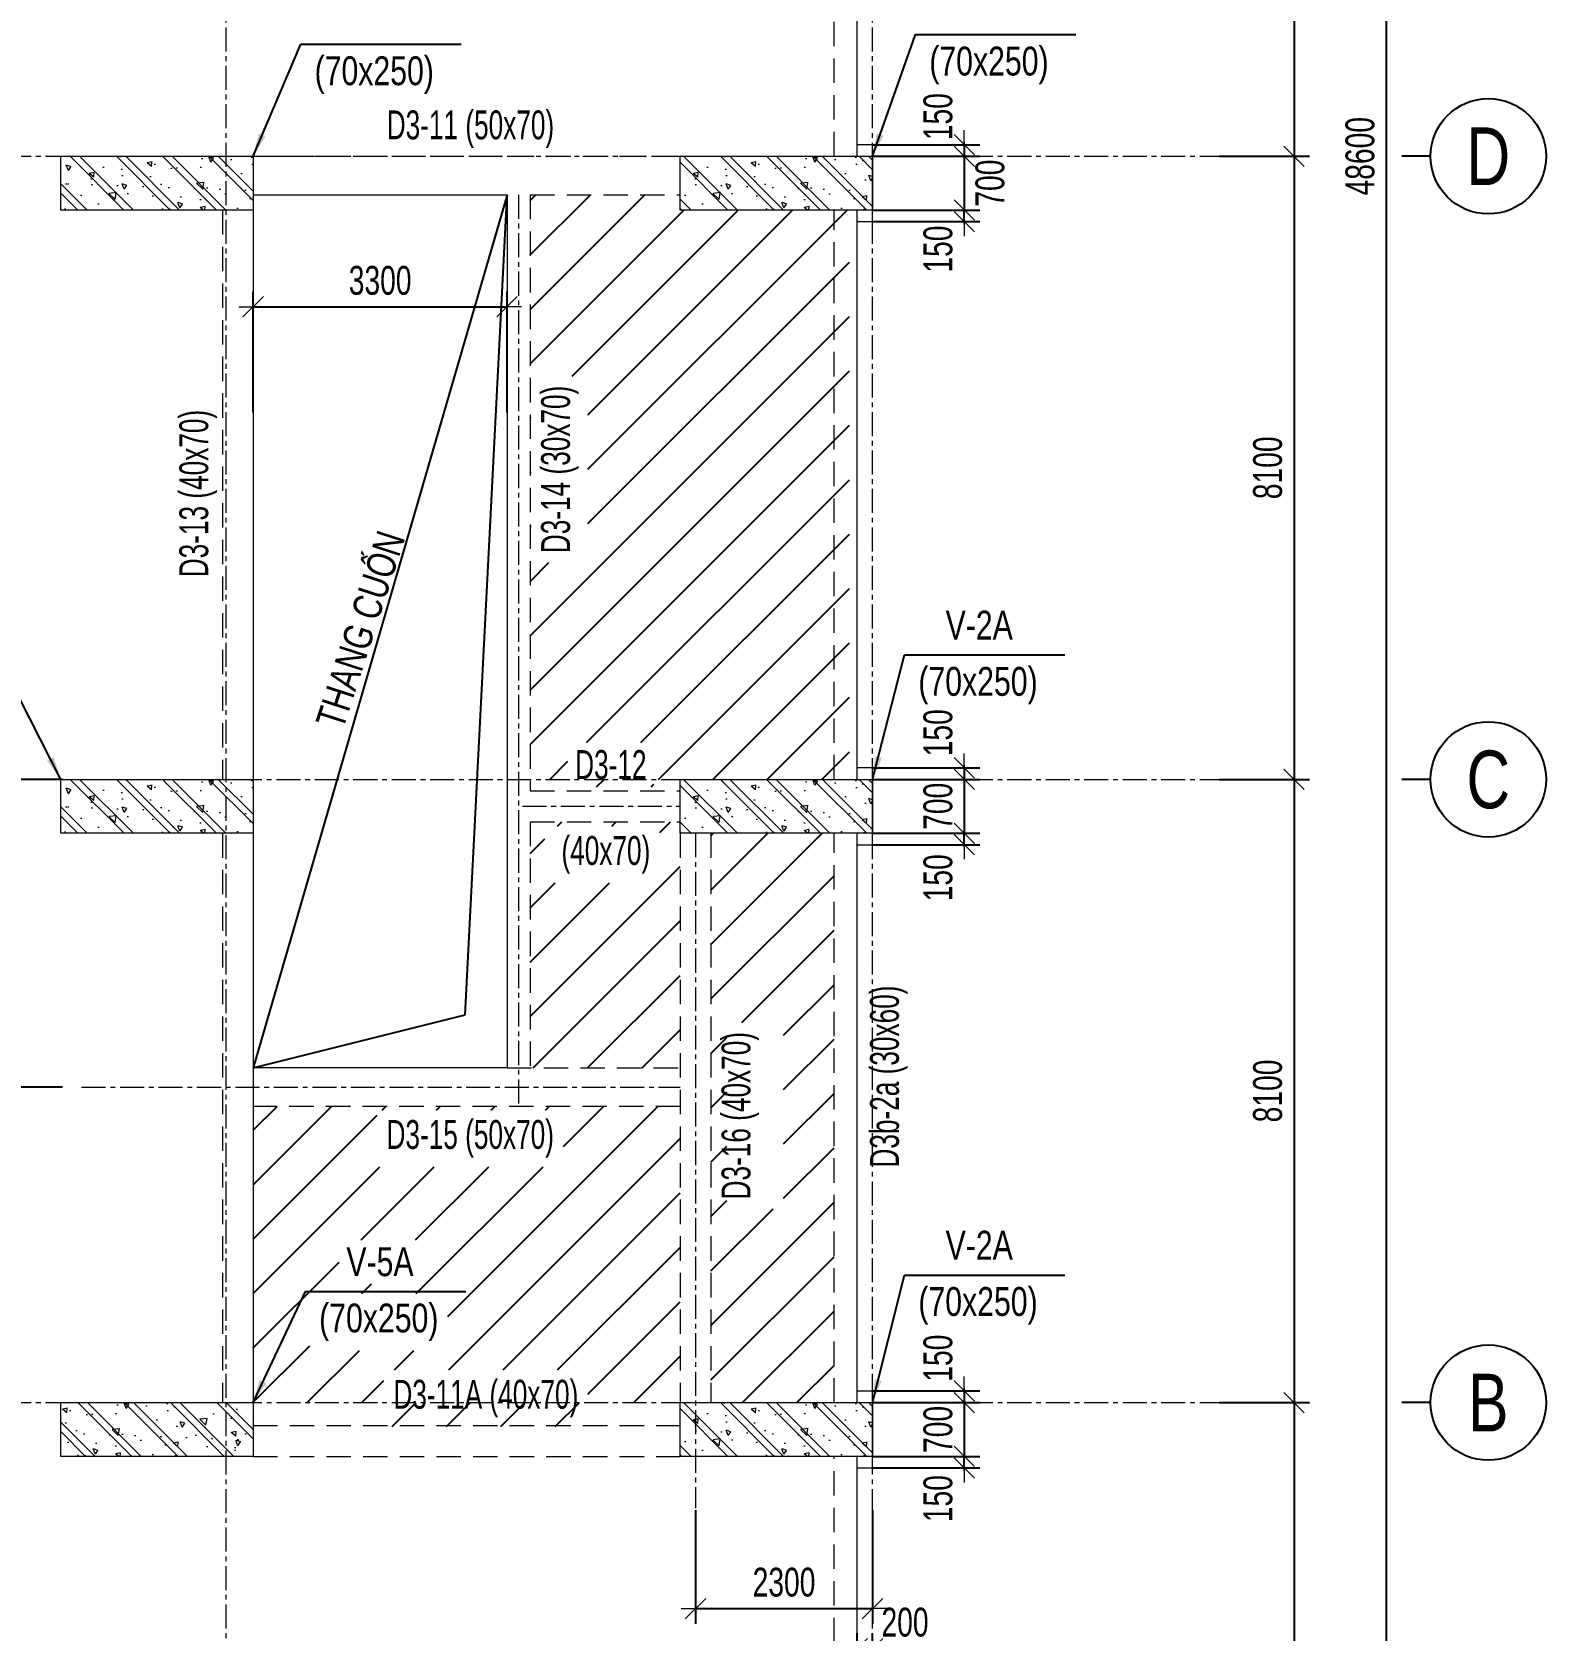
# Model space of a CAD drawing. Header units: millimetres. Extents: x 217991 to 313900, y 2625501 to 2818210.
# Drawn here: x 278675 to 298353, y 2746103 to 2766875 of the extents above; entities that cross this region are included whole.
import ezdxf
from ezdxf.enums import TextEntityAlignment as Align

# ---------------------------------------------------------------- set-up
doc = ezdxf.new("R2010")
doc.units = ezdxf.units.MM
doc.header["$LTSCALE"] = 50
doc.header["$MEASUREMENT"] = 0
doc.linetypes.add('CENTER', pattern=[2, 1.25, -0.25, 0.25, -0.25])
doc.linetypes.add('HIDDEN', pattern=[9.525, 6.35, -3.175])
doc.layers.get('Defpoints').update_dxf_attribs({"lineweight": 9})
for name, color, linetype, lineweight in [('02.CDC.DIM', 1, 'Continuous', 20), ('CDC- COT', 4, 'Continuous', 0), ('CDC- DAM', 3, 'Continuous', 5), ('CDC- TRUC', 5, 'CENTER', 15), ('Dim', 8, 'Continuous', 15), ('Dim-off', 8, 'Continuous', 15)]:
    doc.layers.add(name, color=color, linetype=linetype, lineweight=lineweight)
for name, color, linetype in [('CDC.02.DIM', 1, 'Continuous'), ('CHI', 1, 'Continuous'), ('HACH', 251, 'Continuous'), ('KCS_TEXT', 2, 'Continuous'), ('KCS_TEXT_TEN DAM', 2, 'Continuous'), ('KCS_TEXT_TEN_COT', 3, 'Continuous')]:
    doc.layers.add(name, color=color, linetype=linetype)
doc.styles.add('ARIAL_3', font='arial_1.ttf', dxfattribs={"width": 0.85})
doc.styles.add('BIGTEXT', font='VHARIAL.TTF', dxfattribs={"width": 0.8, "height": 1000})
doc.styles.add('KCS_SMTEXT', font='arial_1.ttf', dxfattribs={"width": 0.7})
doc.styles.add('VN simplex', font='arial_1.ttf', dxfattribs={"width": 0.7})
doc.dimstyles.new('DIM A1 1-150 (Time City)', dxfattribs={"dimtxt": 375, "dimasz": 1.25, "dimexe": 200, "dimexo": 0, "dimgap": 150, "dimtad": 1, "dimdec": 1, "dimzin": 13, "dimdsep": 46, "dimtxsty": 'VN simplex', "dimblk1": 'D', "dimblk2": 'D', "dimsah": 1, "dimcen": 0, "dimdle": 50, "dimclrd": 1, "dimclre": 1, "dimclrt": 2, "dimadec": 0, "dimazin": 0, "dimtfac": 1, "dimtdec": 1, "dimtix": 1, "dimtmove": 2, "dimatfit": 3, "dimldrblk": 'D', "dimfxl": 1, "dimtolj": 1, "dimtzin": 13, "dimarcsym": 0})
doc.dimstyles.new('KCS_DIM100', dxfattribs={"dimscale": 100, "dimtxt": 2.5, "dimasz": 3, "dimexe": 1.2, "dimexo": 0, "dimgap": 1, "dimtad": 1, "dimdec": 0, "dimzin": 0, "dimdsep": 46, "dimtxsty": 'KCS_SMTEXT', "dimblk": 'ARCHTICK', "dimcen": 0, "dimdle": 1, "dimclrd": 1, "dimclre": 1, "dimclrt": 2, "dimadec": 0, "dimazin": 0, "dimtfac": 1, "dimtdec": 0, "dimtix": 1, "dimtmove": 2, "dimatfit": 3, "dimfxl": 1, "dimtolj": 1, "dimtzin": 0, "dimarcsym": 0})

# ---------------------------------------------------------------- blocks, each defined once
blk = doc.blocks.new('D')
at = {"layer": 'Dim'}
blk.add_line((150, 0), (-150, 0), dxfattribs=at)
at = {"layer": 'Dim', "color": 3}
blk.add_line((106, 106), (-106, -106), dxfattribs=at)
blk = doc.blocks.new('*D147')
at = {"layer": 'Defpoints', "color": 0, "ltscale": 0.5, "transparency": 16777216}
for p in [(294103, 2773360), (294103, 2765260), (295078, 2765260)]:
    blk.add_point(p, dxfattribs=at)
at = {"layer": 'Dim', "color": 1, "lineweight": -2, "ltscale": 0.5, "transparency": 16777216}
for p, q in [((294103, 2773360), (295278, 2773360)), ((295078, 2773358), (295078, 2765261)), ((294103, 2765260), (295278, 2765260))]:
    blk.add_line(p, q, dxfattribs=at)
at = {"layer": 'Dim', "color": 1, "lineweight": -2, "ltscale": 0.5, "transparency": 16777216, "xscale": 1.25, "yscale": 1.25, "zscale": 1.25}
for p, rotation in [((295078, 2773360), 90), ((295078, 2765260), 270)]:
    blk.add_blockref('D', p, dxfattribs=dict(at, rotation=rotation))
at = {"layer": 'Dim', "color": 2, "ltscale": 0.5, "transparency": 16777216, "insert": (294736, 2769310), "char_height": 375, "attachment_point": 5, "rotation": 90, "style": 'VN simplex'}
blk.add_mtext('\\A1;8100', dxfattribs=at)
blk = doc.blocks.new('*D148')
at = {"layer": 'Defpoints', "color": 0, "ltscale": 0.5, "transparency": 16777216}
for p in [(294103, 2765260), (294103, 2757160), (295078, 2757160)]:
    blk.add_point(p, dxfattribs=at)
at = {"layer": 'Dim', "color": 1, "lineweight": -2, "ltscale": 0.5, "transparency": 16777216}
for p, q in [((294103, 2765260), (295278, 2765260)), ((295078, 2765258), (295078, 2757161)), ((294103, 2757160), (295278, 2757160))]:
    blk.add_line(p, q, dxfattribs=at)
at = {"layer": 'Dim', "color": 1, "lineweight": -2, "ltscale": 0.5, "transparency": 16777216, "xscale": 1.25, "yscale": 1.25, "zscale": 1.25}
for p, rotation in [((295078, 2765260), 90), ((295078, 2757160), 270)]:
    blk.add_blockref('D', p, dxfattribs=dict(at, rotation=rotation))
at = {"layer": 'Dim', "color": 2, "ltscale": 0.5, "transparency": 16777216, "insert": (294736, 2761210), "char_height": 375, "attachment_point": 5, "rotation": 90, "style": 'VN simplex'}
blk.add_mtext('\\A1;8100', dxfattribs=at)
blk = doc.blocks.new('*D149')
at = {"layer": 'Defpoints', "color": 0, "ltscale": 0.5, "transparency": 16777216}
for p in [(294103, 2757160), (294103, 2749060), (295078, 2749060)]:
    blk.add_point(p, dxfattribs=at)
at = {"layer": 'Dim', "color": 1, "lineweight": -2, "ltscale": 0.5, "transparency": 16777216}
for p, q in [((294103, 2757160), (295278, 2757160)), ((295078, 2757158), (295078, 2749061)), ((294103, 2749060), (295278, 2749060))]:
    blk.add_line(p, q, dxfattribs=at)
at = {"layer": 'Dim', "color": 1, "lineweight": -2, "ltscale": 0.5, "transparency": 16777216, "xscale": 1.25, "yscale": 1.25, "zscale": 1.25}
for p, rotation in [((295078, 2757160), 90), ((295078, 2749060), 270)]:
    blk.add_blockref('D', p, dxfattribs=dict(at, rotation=rotation))
at = {"layer": 'Dim', "color": 2, "ltscale": 0.5, "transparency": 16777216, "insert": (294736, 2753110), "char_height": 375, "attachment_point": 5, "rotation": 90, "style": 'VN simplex'}
blk.add_mtext('\\A1;8100', dxfattribs=at)
blk = doc.blocks.new('*D150')
at = {"layer": 'Defpoints', "color": 0, "ltscale": 0.5, "transparency": 16777216}
for p in [(294103, 2749060), (293882, 2740960), (295078, 2740960)]:
    blk.add_point(p, dxfattribs=at)
at = {"layer": 'Dim', "color": 1, "lineweight": -2, "ltscale": 0.5, "transparency": 16777216}
for p, q in [((294103, 2749060), (295278, 2749060)), ((295078, 2749058), (295078, 2740961)), ((293882, 2740960), (295278, 2740960))]:
    blk.add_line(p, q, dxfattribs=at)
at = {"layer": 'Dim', "color": 1, "lineweight": -2, "ltscale": 0.5, "transparency": 16777216, "xscale": 1.25, "yscale": 1.25, "zscale": 1.25}
for p, rotation in [((295078, 2749060), 90), ((295078, 2740960), 270)]:
    blk.add_blockref('D', p, dxfattribs=dict(at, rotation=rotation))
at = {"layer": 'Dim', "color": 2, "ltscale": 0.5, "transparency": 16777216, "insert": (294736, 2745010), "char_height": 375, "attachment_point": 5, "rotation": 90, "style": 'VN simplex'}
blk.add_mtext('\\A1;8100', dxfattribs=at)
blk = doc.blocks.new('*D164')
at = {"layer": 'Defpoints', "color": 0, "ltscale": 0.5, "transparency": 16777216}
for p in [(294103, 2789560), (296278, 2789560), (294103, 2740960)]:
    blk.add_point(p, dxfattribs=at)
at = {"layer": 'Dim', "color": 1, "lineweight": -2, "ltscale": 0.5, "transparency": 16777216}
for p, q in [((294103, 2789560), (296478, 2789560)), ((296278, 2740961), (296278, 2789558)), ((294103, 2740960), (296478, 2740960))]:
    blk.add_line(p, q, dxfattribs=at)
at = {"layer": 'Dim', "color": 1, "lineweight": -2, "ltscale": 0.5, "transparency": 16777216, "xscale": 1.25, "yscale": 1.25, "zscale": 1.25}
for p, rotation in [((296278, 2789560), 90), ((296278, 2740960), 270)]:
    blk.add_blockref('D', p, dxfattribs=dict(at, rotation=rotation))
at = {"layer": 'Dim', "color": 2, "ltscale": 0.5, "transparency": 16777216, "insert": (295936, 2765260), "char_height": 375, "attachment_point": 5, "rotation": 90, "style": 'VN simplex'}
blk.add_mtext('\\A1;48600', dxfattribs=at)
blk = doc.blocks.new('_ArchTick')
at = {"const_width": 0.15}
blk.add_lwpolyline([(-0.5, -0.5), (0.5, 0.5)], dxfattribs=at)
blk = doc.blocks.new('*D183')
at = {"layer": 'Defpoints', "color": 0, "ltscale": 0.5, "transparency": 16777216}
for p in [(284850, 2763303), (281550, 2761927), (284850, 2761927)]:
    blk.add_point(p, dxfattribs=at)
at = {"layer": 'Dim-off', "color": 1, "lineweight": -2, "ltscale": 0.5, "transparency": 16777216}
for p, q in [((281550, 2761927), (281550, 2763503)), ((284850, 2761927), (284850, 2763503)), ((281551, 2763303), (284848, 2763303))]:
    blk.add_line(p, q, dxfattribs=at)
at = {"layer": 'Dim-off', "color": 1, "lineweight": -2, "ltscale": 0.5, "transparency": 16777216, "xscale": 1.25, "yscale": 1.25, "zscale": 1.25, "rotation": 180}
blk.add_blockref('D', (281550, 2763303), dxfattribs=at)
at = {"layer": 'Dim-off', "color": 1, "lineweight": -2, "ltscale": 0.5, "transparency": 16777216, "xscale": 1.25, "yscale": 1.25, "zscale": 1.25}
blk.add_blockref('D', (284850, 2763303), dxfattribs=at)
at = {"layer": 'Dim-off', "color": 2, "ltscale": 0.5, "transparency": 16777216, "insert": (283200, 2763644), "char_height": 375, "attachment_point": 5, "style": 'VN simplex'}
blk.add_mtext('\\A1;3300', dxfattribs=at)
blk = doc.blocks.new('*D135')
at = {"layer": 'Defpoints', "color": 0, "ltscale": 0.5, "transparency": 16777216}
for p in [(278106, 2757160), (279073, 2757160), (279073, 2753160)]:
    blk.add_point(p, dxfattribs=at)
at = {"layer": 'Dim-off', "color": 1, "lineweight": -2, "ltscale": 0.5, "transparency": 16777216}
for p, q in [((279073, 2757160), (277906, 2757160)), ((278106, 2753161), (278106, 2757158)), ((279073, 2753160), (277906, 2753160))]:
    blk.add_line(p, q, dxfattribs=at)
at = {"layer": 'Dim-off', "color": 1, "lineweight": -2, "ltscale": 0.5, "transparency": 16777216, "xscale": 1.25, "yscale": 1.25, "zscale": 1.25}
for p, rotation in [((278106, 2757160), 90), ((278106, 2753160), 270)]:
    blk.add_blockref('D', p, dxfattribs=dict(at, rotation=rotation))
at = {"layer": 'Dim-off', "color": 2, "ltscale": 0.5, "transparency": 16777216, "insert": (277765, 2755160), "char_height": 375, "attachment_point": 5, "rotation": 90, "style": 'VN simplex'}
blk.add_mtext('\\A1;4000', dxfattribs=at)
blk = doc.blocks.new('*D81')
at = {"layer": 'Defpoints', "color": 0, "ltscale": 0.5, "transparency": 16777216}
for p in [(287299, 2747661), (289599, 2747661), (289599, 2746382)]:
    blk.add_point(p, dxfattribs=at)
at = {"layer": 'Dim-off', "color": 1, "lineweight": -2, "ltscale": 0.5, "transparency": 16777216}
for p, q in [((287299, 2747661), (287299, 2746182)), ((289599, 2747661), (289599, 2746182)), ((287301, 2746382), (289598, 2746382))]:
    blk.add_line(p, q, dxfattribs=at)
at = {"layer": 'Dim-off', "color": 1, "lineweight": -2, "ltscale": 0.5, "transparency": 16777216, "xscale": 1.25, "yscale": 1.25, "zscale": 1.25, "rotation": 180}
blk.add_blockref('D', (287299, 2746382), dxfattribs=at)
at = {"layer": 'Dim-off', "color": 1, "lineweight": -2, "ltscale": 0.5, "transparency": 16777216, "xscale": 1.25, "yscale": 1.25, "zscale": 1.25}
blk.add_blockref('D', (289599, 2746382), dxfattribs=at)
at = {"layer": 'Dim-off', "color": 2, "ltscale": 0.5, "transparency": 16777216, "insert": (288449, 2746723), "char_height": 375, "attachment_point": 5, "style": 'VN simplex'}
blk.add_mtext('\\A1;2300', dxfattribs=at)
blk = doc.blocks.new('*D84')
at = {"layer": 'Defpoints', "color": 0, "ltscale": 0.5, "transparency": 16777216}
for p in [(289600, 2745861), (289400, 2745220), (289600, 2745220)]:
    blk.add_point(p, dxfattribs=at)
at = {"layer": 'Dim-off', "color": 1, "lineweight": -2, "ltscale": 0.5, "transparency": 16777216}
for p, q in [((289400, 2745220), (289400, 2746061)), ((289600, 2745220), (289600, 2746061)), ((289398, 2745861), (289397, 2745861)), ((289400, 2745861), (289600, 2745861)), ((289601, 2745861), (289602, 2745861))]:
    blk.add_line(p, q, dxfattribs=at)
at = {"layer": 'Dim-off', "color": 1, "lineweight": -2, "ltscale": 0.5, "transparency": 16777216, "xscale": 1.25, "yscale": 1.25, "zscale": 1.25}
blk.add_blockref('D', (289400, 2745861), dxfattribs=at)
at = {"layer": 'Dim-off', "color": 1, "lineweight": -2, "ltscale": 0.5, "transparency": 16777216, "xscale": 1.25, "yscale": 1.25, "zscale": 1.25, "rotation": 180}
blk.add_blockref('D', (289600, 2745861), dxfattribs=at)
at = {"layer": 'Dim-off', "color": 2, "ltscale": 0.5, "transparency": 16777216, "insert": (290022, 2746203), "char_height": 375, "attachment_point": 5, "style": 'VN simplex'}
blk.add_mtext('\\A1;200', dxfattribs=at)
blk = doc.blocks.new('*D85')
at = {"layer": 'Defpoints', "color": 0, "ltscale": 0.5, "transparency": 16777216}
for p in [(289600, 2765410), (289600, 2765260), (290792, 2765260)]:
    blk.add_point(p, dxfattribs=at)
at = {"layer": 'Dim-off', "color": 1, "lineweight": -2, "ltscale": 0.5, "transparency": 16777216}
for p, q in [((289600, 2765410), (290992, 2765410)), ((289600, 2765260), (290992, 2765260)), ((290792, 2765411), (290792, 2765412)), ((290792, 2765410), (290792, 2765260)), ((290792, 2765258), (290792, 2765257))]:
    blk.add_line(p, q, dxfattribs=at)
at = {"layer": 'Dim-off', "color": 1, "lineweight": -2, "ltscale": 0.5, "transparency": 16777216, "xscale": 1.25, "yscale": 1.25, "zscale": 1.25}
for p, rotation in [((290792, 2765410), 270), ((290792, 2765260), 90)]:
    blk.add_blockref('D', p, dxfattribs=dict(at, rotation=rotation))
at = {"layer": 'Dim-off', "color": 2, "ltscale": 0.5, "transparency": 16777216, "insert": (290451, 2765774), "char_height": 375, "attachment_point": 5, "rotation": 90, "style": 'VN simplex'}
blk.add_mtext('\\A1;150', dxfattribs=at)
blk = doc.blocks.new('*D34')
at = {"layer": 'Defpoints', "color": 0, "ltscale": 0.5, "transparency": 16777216}
for p in [(289600, 2764560), (289600, 2764410), (290792, 2764560)]:
    blk.add_point(p, dxfattribs=at)
at = {"layer": 'Dim-off', "color": 1, "lineweight": -2, "ltscale": 0.5, "transparency": 16777216}
for p, q in [((289600, 2764560), (290992, 2764560)), ((289600, 2764410), (290992, 2764410)), ((290792, 2764561), (290792, 2764562)), ((290792, 2764410), (290792, 2764560)), ((290792, 2764408), (290792, 2764407))]:
    blk.add_line(p, q, dxfattribs=at)
at = {"layer": 'Dim-off', "color": 1, "lineweight": -2, "ltscale": 0.5, "transparency": 16777216, "xscale": 1.25, "yscale": 1.25, "zscale": 1.25}
for p, rotation in [((290792, 2764560), 270), ((290792, 2764410), 90)]:
    blk.add_blockref('D', p, dxfattribs=dict(at, rotation=rotation))
at = {"layer": 'Dim-off', "color": 2, "ltscale": 0.5, "transparency": 16777216, "insert": (290451, 2764053), "char_height": 375, "attachment_point": 5, "rotation": 90, "style": 'VN simplex'}
blk.add_mtext('\\A1;150', dxfattribs=at)
blk = doc.blocks.new('*D36')
at = {"layer": 'Defpoints', "color": 0, "ltscale": 0.5, "transparency": 16777216}
for p in [(289600, 2757310), (289600, 2757160), (290792, 2757160)]:
    blk.add_point(p, dxfattribs=at)
at = {"layer": 'Dim-off', "color": 1, "lineweight": -2, "ltscale": 0.5, "transparency": 16777216}
for p, q in [((289600, 2757310), (290992, 2757310)), ((289600, 2757160), (290992, 2757160)), ((290792, 2757311), (290792, 2757312)), ((290792, 2757310), (290792, 2757160)), ((290792, 2757158), (290792, 2757157))]:
    blk.add_line(p, q, dxfattribs=at)
at = {"layer": 'Dim-off', "color": 1, "lineweight": -2, "ltscale": 0.5, "transparency": 16777216, "xscale": 1.25, "yscale": 1.25, "zscale": 1.25}
for p, rotation in [((290792, 2757310), 270), ((290792, 2757160), 90)]:
    blk.add_blockref('D', p, dxfattribs=dict(at, rotation=rotation))
at = {"layer": 'Dim-off', "color": 2, "ltscale": 0.5, "transparency": 16777216, "insert": (290451, 2757766), "char_height": 375, "attachment_point": 5, "rotation": 90, "style": 'VN simplex'}
blk.add_mtext('\\A1;150', dxfattribs=at)
blk = doc.blocks.new('*D37')
at = {"layer": 'Defpoints', "color": 0, "ltscale": 0.5, "transparency": 16777216}
for p in [(289600, 2756460), (289600, 2756310), (290792, 2756460)]:
    blk.add_point(p, dxfattribs=at)
at = {"layer": 'Dim-off', "color": 1, "lineweight": -2, "ltscale": 0.5, "transparency": 16777216}
for p, q in [((289600, 2756460), (290992, 2756460)), ((289600, 2756310), (290992, 2756310)), ((290792, 2756461), (290792, 2756462)), ((290792, 2756310), (290792, 2756460)), ((290792, 2756308), (290792, 2756307))]:
    blk.add_line(p, q, dxfattribs=at)
at = {"layer": 'Dim-off', "color": 1, "lineweight": -2, "ltscale": 0.5, "transparency": 16777216, "xscale": 1.25, "yscale": 1.25, "zscale": 1.25}
for p, rotation in [((290792, 2756460), 270), ((290792, 2756310), 90)]:
    blk.add_blockref('D', p, dxfattribs=dict(at, rotation=rotation))
at = {"layer": 'Dim-off', "color": 2, "ltscale": 0.5, "transparency": 16777216, "insert": (290451, 2755881), "char_height": 375, "attachment_point": 5, "rotation": 90, "style": 'VN simplex'}
blk.add_mtext('\\A1;150', dxfattribs=at)
blk = doc.blocks.new('*D38')
at = {"layer": 'Defpoints', "color": 0, "ltscale": 0.5, "transparency": 16777216}
for p in [(289600, 2749210), (289600, 2749060), (290792, 2749060)]:
    blk.add_point(p, dxfattribs=at)
at = {"layer": 'Dim-off', "color": 1, "lineweight": -2, "ltscale": 0.5, "transparency": 16777216}
for p, q in [((290792, 2749211), (290792, 2749212)), ((289600, 2749210), (290992, 2749210)), ((289600, 2749060), (290992, 2749060)), ((290792, 2749210), (290792, 2749060)), ((290792, 2749058), (290792, 2749057))]:
    blk.add_line(p, q, dxfattribs=at)
at = {"layer": 'Dim-off', "color": 1, "lineweight": -2, "ltscale": 0.5, "transparency": 16777216, "xscale": 1.25, "yscale": 1.25, "zscale": 1.25}
for p, rotation in [((290792, 2749210), 270), ((290792, 2749060), 90)]:
    blk.add_blockref('D', p, dxfattribs=dict(at, rotation=rotation))
at = {"layer": 'Dim-off', "color": 2, "ltscale": 0.5, "transparency": 16777216, "insert": (290451, 2749637), "char_height": 375, "attachment_point": 5, "rotation": 90, "style": 'VN simplex'}
blk.add_mtext('\\A1;150', dxfattribs=at)
blk = doc.blocks.new('*D39')
at = {"layer": 'Defpoints', "color": 0, "ltscale": 0.5, "transparency": 16777216}
for p in [(289600, 2748360), (289600, 2748210), (290792, 2748360)]:
    blk.add_point(p, dxfattribs=at)
at = {"layer": 'Dim-off', "color": 1, "lineweight": -2, "ltscale": 0.5, "transparency": 16777216}
for p, q in [((289600, 2748360), (290992, 2748360)), ((289600, 2748210), (290992, 2748210)), ((290792, 2748361), (290792, 2748362)), ((290792, 2748210), (290792, 2748360)), ((290792, 2748208), (290792, 2748207))]:
    blk.add_line(p, q, dxfattribs=at)
at = {"layer": 'Dim-off', "color": 1, "lineweight": -2, "ltscale": 0.5, "transparency": 16777216, "xscale": 1.25, "yscale": 1.25, "zscale": 1.25}
for p, rotation in [((290792, 2748360), 270), ((290792, 2748210), 90)]:
    blk.add_blockref('D', p, dxfattribs=dict(at, rotation=rotation))
at = {"layer": 'Dim-off', "color": 2, "ltscale": 0.5, "transparency": 16777216, "insert": (290451, 2747811), "char_height": 375, "attachment_point": 5, "rotation": 90, "style": 'VN simplex'}
blk.add_mtext('\\A1;150', dxfattribs=at)
blk = doc.blocks.new('*D41')
at = {"layer": 'Defpoints', "color": 0, "ltscale": 0.5, "transparency": 16777216}
for p in [(289600, 2765260), (289600, 2764560), (290792, 2764560)]:
    blk.add_point(p, dxfattribs=at)
at = {"layer": 'Dim-off', "color": 1, "lineweight": -2, "ltscale": 0.5, "transparency": 16777216}
for p, q in [((289600, 2765260), (290992, 2765260)), ((290792, 2765258), (290792, 2764561)), ((289600, 2764560), (290992, 2764560))]:
    blk.add_line(p, q, dxfattribs=at)
at = {"layer": 'Dim-off', "color": 1, "lineweight": -2, "ltscale": 0.5, "transparency": 16777216, "xscale": 1.25, "yscale": 1.25, "zscale": 1.25}
for p, rotation in [((290792, 2765260), 90), ((290792, 2764560), 270)]:
    blk.add_blockref('D', p, dxfattribs=dict(at, rotation=rotation))
at = {"layer": 'Dim-off', "color": 2, "ltscale": 0.5, "transparency": 16777216, "insert": (291127, 2764910), "char_height": 375, "attachment_point": 5, "rotation": 90, "style": 'VN simplex'}
blk.add_mtext('\\A1;700', dxfattribs=at)
blk = doc.blocks.new('*D43')
at = {"layer": 'Defpoints', "color": 0, "ltscale": 0.5, "transparency": 16777216}
for p in [(289600, 2757160), (289600, 2756460), (290792, 2756460)]:
    blk.add_point(p, dxfattribs=at)
at = {"layer": 'Dim-off', "color": 1, "lineweight": -2, "ltscale": 0.5, "transparency": 16777216}
for p, q in [((289600, 2757160), (290992, 2757160)), ((290792, 2757161), (290792, 2757162)), ((290792, 2757160), (290792, 2756460)), ((289600, 2756460), (290992, 2756460)), ((290792, 2756458), (290792, 2756457))]:
    blk.add_line(p, q, dxfattribs=at)
at = {"layer": 'Dim-off', "color": 1, "lineweight": -2, "ltscale": 0.5, "transparency": 16777216, "xscale": 1.25, "yscale": 1.25, "zscale": 1.25}
for p, rotation in [((290792, 2757160), 270), ((290792, 2756460), 90)]:
    blk.add_blockref('D', p, dxfattribs=dict(at, rotation=rotation))
at = {"layer": 'Dim-off', "color": 2, "ltscale": 0.5, "transparency": 16777216, "insert": (290451, 2756810), "char_height": 375, "attachment_point": 5, "rotation": 90, "style": 'VN simplex'}
blk.add_mtext('\\A1;700', dxfattribs=at)
blk = doc.blocks.new('*D44')
at = {"layer": 'Defpoints', "color": 0, "ltscale": 0.5, "transparency": 16777216}
for p in [(289600, 2749060), (289600, 2748360), (290792, 2748360)]:
    blk.add_point(p, dxfattribs=at)
at = {"layer": 'Dim-off', "color": 1, "lineweight": -2, "ltscale": 0.5, "transparency": 16777216}
for p, q in [((289600, 2749060), (290992, 2749060)), ((290792, 2749061), (290792, 2749062)), ((290792, 2749060), (290792, 2748360)), ((289600, 2748360), (290992, 2748360)), ((290792, 2748358), (290792, 2748357))]:
    blk.add_line(p, q, dxfattribs=at)
at = {"layer": 'Dim-off', "color": 1, "lineweight": -2, "ltscale": 0.5, "transparency": 16777216, "xscale": 1.25, "yscale": 1.25, "zscale": 1.25}
for p, rotation in [((290792, 2749060), 270), ((290792, 2748360), 90)]:
    blk.add_blockref('D', p, dxfattribs=dict(at, rotation=rotation))
at = {"layer": 'Dim-off', "color": 2, "ltscale": 0.5, "transparency": 16777216, "insert": (290451, 2748710), "char_height": 375, "attachment_point": 5, "rotation": 90, "style": 'VN simplex'}
blk.add_mtext('\\A1;700', dxfattribs=at)
blk = doc.blocks.new('cot vach loi tang 2 new (8.2018)')
at = {"layer": 'CDC- COT'}
h = blk.add_hatch(dxfattribs=at)
h.set_pattern_fill('BT-01', color=8, scale=100, angle=135, pattern_type=2)
h.set_pattern_definition([(185, (399293.57, -26975.74), (-462.8071, 551.552), [75, -825]), (130, (399293.6, -26975.74), (-433.7681, -629.9922), [60, -660]), (235.4514, (399255, -26929.8), (-896.5753, -78.4395), [63.7402, -701.1421]), (181.1842, (399152.15, -27117.2), (-637.6138, 871.693), [112.5, -1237.5]), (231.6356, (399099, -27044.5), (-1349.7117, -27.899), [95.6103, -1051.713]), (126.1842, (399152.1, -27117.2), (-1349.7117, -27.9), [90, -990]), (156, (399116.8, -27011.1), (-137.3825, 706.7716), [75, -825]), (101, (399116.8, -27011.1), (-684.8084, -340.7086), [60, -660]), (206.4514, (399105.34, -26952.2), (-822.1906, 366.0636), [63.7402, -701.1421]), (172.5, (399293.57, -26975.74), (-243.98982, -226.79319), [0, -652, 0, -670, 0, -662.5]), (142.5, (399293.57, -26975.74), (-464.90945, -92.87294), [0, -382, 0, -637, 0, -252.5]), (102.5, (399451.25, -27133.43), (-361.52076, 393.41817), [0, -250, 0, -780, 0, -1035]), (92.5, (399521.96, -27204.14), (-483.1598, 341.59), [0, -325, 0, -518, 0, -735]), (180, (399293.57, -26975.74), (2e-10, -425), []), (180, (399206.95, -27062.36), (2e-10, -425), [])])
h.paths.add_polyline_path([(7086, -126258), (6591, -125763), (8359, -123995), (8854, -124490)])
h = blk.add_hatch(dxfattribs=at)
h.set_pattern_fill('BT-01', color=8, scale=100, angle=135, pattern_type=2)
h.set_pattern_definition([(185, (393742.8, -32526.5), (-462.8071, 551.552), [75, -825]), (130, (393742.8, -32526.5), (-433.7681, -629.9922), [60, -660]), (235.4514, (393704.2, -32480.56), (-896.5753, -78.4395), [63.7402, -701.1421]), (181.1842, (393601.35, -32667.95), (-637.6138, 871.693), [112.5, -1237.5]), (231.6356, (393548.2, -32595.3), (-1349.7117, -27.899), [95.6103, -1051.713]), (126.1842, (393601.4, -32668), (-1349.7117, -27.9), [90, -990]), (156, (393566, -32561.9), (-137.3825, 706.7716), [75, -825]), (101, (393566, -32561.9), (-684.8084, -340.7086), [60, -660]), (206.4514, (393554.55, -32503), (-822.1906, 366.0636), [63.7402, -701.1421]), (172.5, (393742.78, -32526.53), (-243.98982, -226.79319), [0, -652, 0, -670, 0, -662.5]), (142.5, (393742.78, -32526.53), (-464.90945, -92.87294), [0, -382, 0, -637, 0, -252.5]), (102.5, (393900.46, -32684.2), (-361.52076, 393.41817), [0, -250, 0, -780, 0, -1035]), (92.5, (393971.17, -32754.9), (-483.1598, 341.59), [0, -325, 0, -518, 0, -735]), (180, (393742.78, -32526.53), (2e-10, -425), []), (180, (393656.15, -32613.15), (2e-10, -425), [])])
h.paths.add_polyline_path([(1394, -131950), (899, -131455), (2667, -129687), (3162, -130182)])
h = blk.add_hatch(dxfattribs=at)
h.set_pattern_fill('BT-01', color=8, scale=100, angle=135, pattern_type=2)
h.set_pattern_definition([(185, (405021.1, -32703.3), (-462.8071, 551.552), [75, -825]), (130, (405021.1, -32703.3), (-433.7681, -629.9922), [60, -660]), (235.4514, (404982.56, -32657.34), (-896.5753, -78.4395), [63.7402, -701.1421]), (181.1842, (404879.7, -32844.7), (-637.6138, 871.693), [112.5, -1237.5]), (231.6356, (404826.6, -32772.1), (-1349.7117, -27.899), [95.6103, -1051.713]), (126.1842, (404879.7, -32844.7), (-1349.7117, -27.9), [90, -990]), (156, (404844.35, -32738.66), (-137.3825, 706.7716), [75, -825]), (101, (404844.35, -32738.66), (-684.8084, -340.7086), [60, -660]), (206.4514, (404832.9, -32679.76), (-822.1906, 366.0636), [63.7402, -701.1421]), (172.5, (405021.13, -32703.3), (-243.98982, -226.79319), [0, -652, 0, -670, 0, -662.5]), (142.5, (405021.13, -32703.3), (-464.90945, -92.87294), [0, -382, 0, -637, 0, -252.5]), (102.5, (405178.81, -32861), (-361.52076, 393.41817), [0, -250, 0, -780, 0, -1035]), (92.5, (405249.52, -32931.7), (-483.1598, 341.59), [0, -325, 0, -518, 0, -735]), (180, (405021.13, -32703.3), (2e-10, -425), []), (180, (404934.5, -32789.92), (2e-10, -425), [])])
h.paths.add_polyline_path([(12814, -131985), (12319, -131491), (14087, -129723), (14582, -130218)])
h = blk.add_hatch(dxfattribs=at)
h.set_pattern_fill('BT-01', color=8, scale=100, angle=135, pattern_type=2)
h.set_pattern_definition([(185, (399470.34, -38254.1), (-462.8071, 551.552), [75, -825]), (130, (399470.34, -38254.1), (-433.7681, -629.9922), [60, -660]), (235.4514, (399431.8, -38208.1), (-896.5753, -78.4395), [63.7402, -701.1421]), (181.1842, (399328.9, -38395.5), (-637.6138, 871.693), [112.5, -1237.5]), (231.6356, (399275.8, -38322.9), (-1349.7117, -27.899), [95.6103, -1051.713]), (126.1842, (399328.9, -38395.5), (-1349.7117, -27.9), [90, -990]), (156, (399293.56, -38289.45), (-137.3825, 706.7716), [75, -825]), (101, (399293.6, -38289.45), (-684.8084, -340.7086), [60, -660]), (206.4514, (399282.1, -38230.55), (-822.1906, 366.0636), [63.7402, -701.1421]), (172.5, (399470.34, -38254.1), (-243.98982, -226.79319), [0, -652, 0, -670, 0, -662.5]), (142.5, (399470.34, -38254.1), (-464.90945, -92.87294), [0, -382, 0, -637, 0, -252.5]), (102.5, (399628.03, -38411.78), (-361.52076, 393.41817), [0, -250, 0, -780, 0, -1035]), (92.5, (399698.74, -38482.5), (-483.1598, 341.59), [0, -325, 0, -518, 0, -735]), (180, (399470.34, -38254.1), (2e-10, -425), []), (180, (399383.7, -38340.7), (2e-10, -425), [])])
h.paths.add_polyline_path([(7122, -137678), (6627, -137183), (8394, -135415), (8889, -135910)])
h = blk.add_hatch(dxfattribs=at)
h.set_pattern_fill('BT-01', color=8, scale=100, angle=135, pattern_type=2)
h.set_pattern_definition([(185, (410748.7, -38430.87), (-462.8071, 551.552), [75, -825]), (130, (410748.7, -38430.9), (-433.7681, -629.9922), [60, -660]), (235.4514, (410710.1, -38384.9), (-896.5753, -78.4395), [63.7402, -701.1421]), (181.1842, (410607.3, -38572.3), (-637.6138, 871.693), [112.5, -1237.5]), (231.6356, (410554.1, -38499.6), (-1349.7117, -27.899), [95.6103, -1051.713]), (126.1842, (410607.3, -38572.3), (-1349.7117, -27.9), [90, -990]), (156, (410571.9, -38466.2), (-137.3825, 706.7716), [75, -825]), (101, (410571.9, -38466.2), (-684.8084, -340.7086), [60, -660]), (206.4514, (410560.5, -38407.3), (-822.1906, 366.0636), [63.7402, -701.1421]), (172.5, (410748.7, -38430.87), (-243.98982, -226.79319), [0, -652, 0, -670, 0, -662.5]), (142.5, (410748.7, -38430.87), (-464.90945, -92.87294), [0, -382, 0, -637, 0, -252.5]), (102.5, (410906.38, -38588.55), (-361.52076, 393.41817), [0, -250, 0, -780, 0, -1035]), (92.5, (410977.1, -38659.26), (-483.1598, 341.59), [0, -325, 0, -518, 0, -735]), (180, (410748.7, -38430.87), (2e-10, -425), []), (180, (410662.07, -38517.5), (2e-10, -425), [])])
h.paths.add_polyline_path([(18541, -137713), (18046, -137218), (19814, -135450), (20309, -135945)])
h = blk.add_hatch(dxfattribs=at)
h.set_pattern_fill('BT-01', color=8, scale=100, angle=135, pattern_type=2)
h.set_pattern_definition([(185, (404420.1, -44759.5), (-462.8071, 551.552), [75, -825]), (130, (404420.1, -44759.5), (-433.7681, -629.9922), [60, -660]), (235.4514, (404381.5, -44713.5), (-896.5753, -78.4395), [63.7402, -701.1421]), (181.1842, (404278.7, -44900.9), (-637.6138, 871.693), [112.5, -1237.5]), (231.6356, (404225.5, -44828.3), (-1349.7117, -27.899), [95.6103, -1051.713]), (126.1842, (404278.7, -44900.9), (-1349.7117, -27.9), [90, -990]), (156, (404243.3, -44794.8), (-137.3825, 706.7716), [75, -825]), (101, (404243.3, -44794.8), (-684.8084, -340.7086), [60, -660]), (206.4514, (404231.86, -44735.9), (-822.1906, 366.0636), [63.7402, -701.1421]), (172.5, (404420.1, -44759.47), (-243.98982, -226.79319), [0, -652, 0, -670, 0, -662.5]), (142.5, (404420.1, -44759.47), (-464.90945, -92.87294), [0, -382, 0, -637, 0, -252.5]), (102.5, (404577.77, -44917.16), (-361.52076, 393.41817), [0, -250, 0, -780, 0, -1035]), (92.5, (404648.5, -44987.87), (-483.1598, 341.59), [0, -325, 0, -518, 0, -735]), (180, (404420.1, -44759.47), (2e-10, -425), []), (180, (404333.47, -44846.1), (2e-10, -425), [])])
h.paths.add_polyline_path([(12849, -143405), (12354, -142910), (14122, -141143), (14617, -141637)])
for points in [[(7086, -126258), (6591, -125763), (8359, -123995), (8854, -124490)], [(1394, -131950), (899, -131455), (2667, -129687), (3162, -130182)], [(12814, -131985), (12319, -131491), (14087, -129723), (14582, -130218)], [(7122, -137678), (6627, -137183), (8394, -135415), (8889, -135910)], [(18541, -137713), (18046, -137218), (19814, -135450), (20309, -135945)], [(12849, -143405), (12354, -142910), (14122, -141143), (14617, -141637)]]:
    blk.add_lwpolyline(points, close=True, dxfattribs=at)
blk = doc.blocks.new('_Axis name')
at = {"layer": 'CDC.02.DIM'}
blk.add_line((0, 2.5), (0, 0), dxfattribs=at)
blk.add_circle((0, 7.5), 5, dxfattribs=at)
at = {"layer": 'CDC.02.DIM', "style": 'BIGTEXT', "width": 0.75}
blk.add_attdef('.', text='', height=5, dxfattribs=at).set_placement((0, 7.5), align=Align.MIDDLE)

msp = doc.modelspace()

# ---------------------------------------------------------------- hatches: boundary and pattern name
at = {"layer": 'HACH'}
h = msp.add_hatch(dxfattribs=at)
h.set_pattern_fill('ANSI31', color=256, scale=4000)
h.set_pattern_definition([(45, (203350.86, 1335846.44), (-353.55339, 353.55339), [])])
h.paths.add_polyline_path([(289299.56, 2764559.64), (287099.56, 2764559.64), (287099.56, 2764759.64), (285149.56, 2764759.65), (285149.56, 2757159.65), (289299.56, 2757159.65)])
h.paths.add_polyline_path([(287099.56, 2756459.65), (287099.56, 2756459.65), (287099.56, 2756609.65), (285149.56, 2756609.65), (285149.56, 2753409.65), (287099.56, 2753409.65)])
h.paths.add_polyline_path([(287099.56, 2752909.65), (281549.56, 2752909.65), (281549.56, 2749059.65), (287099.56, 2749059.65)])
h.paths.add_polyline_path([(285638.71, 2757062.51), (286757.75, 2757062.51), (286757.75, 2757637.29), (285638.71, 2757637.29)])
h.paths.add_polyline_path([(285900.49, 2759977.36), (285900.49, 2762399.81), (285163.02, 2762399.81), (285163.02, 2759977.36)], flags=16)
h.paths.add_polyline_path([(285339.23, 2755814.8), (286834.23, 2755814.8), (286834.23, 2756552.27), (285339.23, 2756552.27)], flags=16)
h.paths.add_polyline_path([(288443.99, 2751576.86), (288443.99, 2753999.31), (287706.52, 2753999.31), (287706.52, 2751576.86)], flags=16)
h.paths.add_polyline_path([(283248.95, 2748746.87), (285898.52, 2748746.87), (285898.52, 2749484.33), (283248.95, 2749484.33)])
h.paths.add_polyline_path([(283159.9, 2752123.9), (285582.34, 2752123.9), (285582.34, 2752861.37), (283159.9, 2752861.37)], flags=16)
h.paths.add_polyline_path([(282284.2, 2749738.27), (284080.74, 2749738.27), (284080.74, 2750475.73), (282284.2, 2750475.73)], flags=16)
h.paths.add_polyline_path([(282665.63, 2750601.21), (283730.39, 2750601.21), (283730.39, 2751173.3), (282665.63, 2751173.3)], flags=16)
h.paths.add_polyline_path([(289099.56, 2749059.65), (289099.56, 2756459.65), (287499.56, 2756459.65), (287499.56, 2749059.65)])

# ---------------------------------------------------------------- linework, layer by layer
at = {"layer": 'CDC- DAM'}
for p, q in [((289399.56, 2765259.64), (289399.56, 2772759.65)), ((281549.56, 2764759.65), (284849.56, 2764759.65)), ((284849.56, 2764759.65), (284849.55, 2753409.65)), ((281549.56, 2764559.65), (281549.56, 2757159.65)), ((289399.56, 2757159.65), (289399.56, 2764559.64)), ((281549.56, 2756459.65), (281549.56, 2749059.65)), ((289399.56, 2749059.65), (289399.56, 2756459.65)), ((284849.55, 2753409.65), (281549.56, 2753409.65)), ((289399.56, 2741659.65), (289399.56, 2748359.65))]:
    msp.add_line(p, q, dxfattribs=at)
at = {"layer": 'CDC- DAM', "linetype": 'HIDDEN'}
for p, q in [((281549.56, 2765259.65), (287299.56, 2765259.64)), ((285149.56, 2764759.65), (287099.56, 2764759.64)), ((285149.56, 2764759.65), (285149.56, 2757009.65)), ((281149.56, 2764559.65), (281149.56, 2757159.65)), ((285149.56, 2757009.65), (287099.56, 2757009.65)), ((285149.56, 2756609.65), (287099.56, 2756609.65)), ((285149.56, 2756609.65), (285149.56, 2753409.65)), ((281149.56, 2756459.65), (281149.56, 2749059.65)), ((287099.56, 2756459.65), (287099.56, 2749059.65)), ((287499.56, 2756459.65), (287499.56, 2749059.65)), ((284849.55, 2753409.65), (287099.56, 2753409.65)), ((287099.56, 2752909.65), (281549.56, 2752909.65)), ((281549.56, 2748759.65), (287099.56, 2748759.65)), ((281549.56, 2748359.65), (287099.56, 2748359.65))]:
    msp.add_line(p, q, dxfattribs=at)
for points in [[(289099.56, 2765259.64), (289099.56, 2772759.65)], [(289099.56, 2757159.65), (289099.56, 2764559.64)], [(289099.56, 2749059.65), (289099.56, 2756459.65)], [(289099.56, 2741659.65), (289099.56, 2748359.65)]]:
    msp.add_lwpolyline(points, dxfattribs=at)
at = {"layer": 'CDC- DAM'}
for points in [[(289399.56, 2764409.64), (289599.56, 2764409.64), (289599.56, 2765409.64), (289399.56, 2765409.64)], [(289399.56, 2756309.65), (289599.56, 2756309.65), (289599.56, 2757309.65), (289399.56, 2757309.65)], [(289399.56, 2748209.65), (289599.56, 2748209.65), (289599.56, 2749209.65), (289399.56, 2749209.65)]]:
    msp.add_lwpolyline(points, dxfattribs=at)
at = {"layer": 'CDC- TRUC', "ltscale": 5}
for p, q in [((281199.56, 2737622.63), (281199.56, 2793983.4)), ((289599.56, 2737622.63), (289599.56, 2793983.4)), ((228851.14, 2765259.65), (294103.01, 2765259.65)), ((284999.56, 2764759.65), (284999.56, 2752909.68)), ((228851.14, 2757159.65), (294103.01, 2757159.65)), ((285049.56, 2756809.65), (287099.56, 2756809.65)), ((287299.56, 2756459.65), (287299.56, 2747686.09)), ((279319.69, 2753159.65), (287099.56, 2753159.65)), ((228851.14, 2749059.65), (294103.01, 2749059.65))]:
    msp.add_line(p, q, dxfattribs=at)
at = {"layer": 'CHI', "color": 1}
for p, q in [((284849.56, 2764759.65), (281549.56, 2753409.65)), ((284304.7, 2754100.09), (284849.56, 2764759.65)), ((281549.56, 2753409.65), (284304.7, 2754100.09))]:
    msp.add_line(p, q, dxfattribs=at)

# ---------------------------------------------------------------- block references
at = {"rotation": 314.9999999999783}
msp.add_blockref('cot vach loi tang 2 new (8.2018)', (371366.67, 2858848.2), dxfattribs=at)
at = {"layer": '02.CDC.DIM'}
ref = msp.add_blockref('_Axis name', (296477.71, 2765259.65), dxfattribs=dict(at, xscale=150, yscale=150, zscale=150, rotation=270))
ref.add_attrib('.', 'D', dxfattribs={"layer": 'CDC.02.DIM', "height": 750, "style": 'BIGTEXT', "width": 0.75}).set_placement((297602.71, 2765259.65), align=Align.MIDDLE)
ref = msp.add_blockref('_Axis name', (296477.71, 2757159.65), dxfattribs=dict(at, xscale=150, yscale=150, zscale=150, rotation=270))
ref.add_attrib('.', 'C', dxfattribs={"layer": 'CDC.02.DIM', "height": 750, "style": 'BIGTEXT', "width": 0.75}).set_placement((297602.71, 2757159.65), align=Align.MIDDLE)
ref = msp.add_blockref('_Axis name', (296477.71, 2749059.65), dxfattribs=dict(at, xscale=150, yscale=150, zscale=150, rotation=270))
ref.add_attrib('.', 'B', dxfattribs={"layer": 'CDC.02.DIM', "height": 750, "style": 'BIGTEXT', "width": 0.75}).set_placement((297602.71, 2749059.65), align=Align.MIDDLE)

# ---------------------------------------------------------------- texts
at = {"layer": 'KCS_TEXT', "color": 2, "style": 'KCS_SMTEXT', "width": 0.75}
msp.add_text('THANG CUỐN', height=375, rotation=72.008684, dxfattribs=at).set_placement((283122.08, 2759049.19), align=Align.CENTER)
at = {"layer": 'KCS_TEXT_TEN DAM', "ltscale": 0.5, "style": 'ARIAL_3', "width": 0.65}
for s, p in [('D3-11 (50x70)', (284373.73, 2765480.02)), ('D3-12', (286198.23, 2757164.96)), (' (40x70)', (286086.73, 2756047.96)), ('D3-15 (50x70)', (284371.12, 2752357.06)), ('D3-11A (40x70)', (284573.73, 2748980.03))]:
    msp.add_text(s, height=375, dxfattribs=at).set_placement(p, align=Align.CENTER)
for s, p in [('D3-14 (30x70)', (285667.33, 2761188.59)), ('D3-13 (40x70)', (280965.19, 2760875.09)), ('D3b-2a (30x60)', (289942.11, 2753297.2)), ('D3-16 (40x70)', (288012.34, 2752788.09))]:
    msp.add_text(s, height=375, rotation=90, dxfattribs=at).set_placement(p, align=Align.CENTER)
at = {"layer": 'KCS_TEXT_TEN_COT', "style": 'KCS_SMTEXT', "width": 0.75}
for s, p in [('(70x250)', (291112.47, 2766309.08)), ('(70x250)', (283123.47, 2766183.43)), ('V-2A', (290986.01, 2758977.81)), ('(70x250)', (290970.47, 2758246.28)), ('V-2A', (290986.01, 2750917.3)), ('V-5A', (283198.01, 2750702.95)), ('(70x250)', (290970.47, 2750185.77)), ('(70x250)', (283182.47, 2749971.43))]:
    msp.add_text(s, height=375, dxfattribs=at).set_placement(p, align=Align.CENTER)

# ---------------------------------------------------------------- dimensions: what is measured, and where the dimension line sits
at = {"layer": 'Dim', "color": 1, "ltscale": 0.5}
for base, p1, p2, picture, middle in [((296277.71, 2789559.65), (294103.01, 2740959.65), (294103.01, 2789559.65), '*D164', (295936.24, 2765259.65)), ((295077.71, 2765259.65), (294103.01, 2773359.65), (294103.01, 2765259.65), '*D147', (294736.24, 2769309.65)), ((295077.71, 2757159.65), (294103.01, 2765259.65), (294103.01, 2757159.65), '*D148', (294736.24, 2761209.65)), ((295077.71, 2749059.65), (294103.01, 2757159.65), (294103.01, 2749059.65), '*D149', (294736.24, 2753109.65)), ((295077.71, 2740959.65), (294103.01, 2749059.65), (293882.19, 2740959.65), '*D150', (294736.24, 2745009.65))]:
    dim = msp.add_linear_dim(base=base, p1=p1, p2=p2, angle=90, dimstyle='DIM A1 1-150 (Time City)', dxfattribs=at)
    dim.commit()
    dim.dimension.update_dxf_attribs({"geometry": picture, "text_midpoint": middle})
at = {"layer": 'Dim-off', "color": 1, "ltscale": 0.5}
for base, p1, p2, angle, picture, middle in [((290792.2, 2765259.64), (289599.56, 2765409.64), (289599.56, 2765259.64), 90, '*D85', (290450.74, 2765774.48)), ((290792.2, 2764559.64), (289599.56, 2765259.64), (289599.56, 2764559.64), 90, '*D41', (291127.33, 2764909.64)), ((290792.2, 2764559.64), (289599.56, 2764409.64), (289599.56, 2764559.64), 270, '*D34', (290450.74, 2764053.3)), ((290792.2, 2757159.65), (289599.56, 2757309.65), (289599.56, 2757159.65), 90, '*D36', (290450.74, 2757765.61)), ((290792.2, 2756459.65), (289599.56, 2756309.65), (289599.56, 2756459.65), 270, '*D37', (290450.74, 2755881.22)), ((290792.2, 2749059.65), (289599.56, 2749209.65), (289599.56, 2749059.65), 90, '*D38', (290450.74, 2749637.44)), ((290792.2, 2748359.65), (289599.56, 2748209.65), (289599.56, 2748359.65), 270, '*D39', (290450.74, 2747810.81))]:
    dim = msp.add_linear_dim(base=base, p1=p1, p2=p2, angle=angle, dimstyle='DIM A1 1-150 (Time City)', dxfattribs=at)
    dim.commit()
    dim.dimension.update_dxf_attribs({"geometry": picture, "text_midpoint": middle, "dimtype": 160})
for base, p1, p2, picture, middle in [((284849.56, 2763302.59), (281549.56, 2761927.09), (284849.56, 2761927.08), '*D183', (283199.56, 2763644.18)), ((289599.49, 2746381.59), (287299.49, 2747660.59), (289599.49, 2747660.59), '*D81', (288449.49, 2746723.18))]:
    dim = msp.add_linear_dim(base=base, p1=p1, p2=p2, dimstyle='DIM A1 1-150 (Time City)', dxfattribs=at)
    dim.commit()
    dim.dimension.update_dxf_attribs({"geometry": picture, "text_midpoint": middle})
for base, p1, p2, picture, middle in [((278106.45, 2757159.65), (279072.74, 2753159.65), (279072.74, 2757159.65), '*D135', (277764.98, 2755159.65)), ((290792.2, 2756459.65), (289599.56, 2757159.69), (289599.56, 2756459.65), '*D43', (290450.74, 2756809.67)), ((290792.2, 2748359.65), (289599.56, 2749059.65), (289599.56, 2748359.65), '*D44', (290450.74, 2748709.65))]:
    dim = msp.add_linear_dim(base=base, p1=p1, p2=p2, angle=90, dimstyle='DIM A1 1-150 (Time City)', dxfattribs=at)
    dim.commit()
    dim.dimension.update_dxf_attribs({"geometry": picture, "text_midpoint": middle})
dim = msp.add_linear_dim(base=(289599.56, 2745861.09), p1=(289399.56, 2745219.83), p2=(289599.56, 2745219.83), dimstyle='DIM A1 1-150 (Time City)', dxfattribs=at)
dim.commit()
dim.dimension.update_dxf_attribs({"geometry": '*D84', "text_midpoint": (290022.01, 2746202.55), "dimtype": 160})

# ---------------------------------------------------------------- leaders
at = {"layer": 'KCS_TEXT_TEN_COT', "color": 1}
for points in [[(281549.56, 2765260.39), (282169, 2766714.95), (284252.91, 2766714.95)], [(289599.56, 2765260.02), (290158, 2766840.6), (292241.91, 2766840.6)], [(289599.56, 2757160.39), (290016, 2758777.81), (292099.91, 2758777.81)], [(279049.56, 2757160.39), (278513.62, 2758217.45), (276429.71, 2758217.45)], [(289599.56, 2749060.39), (290016, 2750717.3), (292099.91, 2750717.3)], [(281549.56, 2749060.39), (282228, 2750502.95), (284311.91, 2750502.95)]]:
    msp.add_leader(points, dimstyle='KCS_DIM100', dxfattribs=at)

doc.saveas('drawing.dxf')
